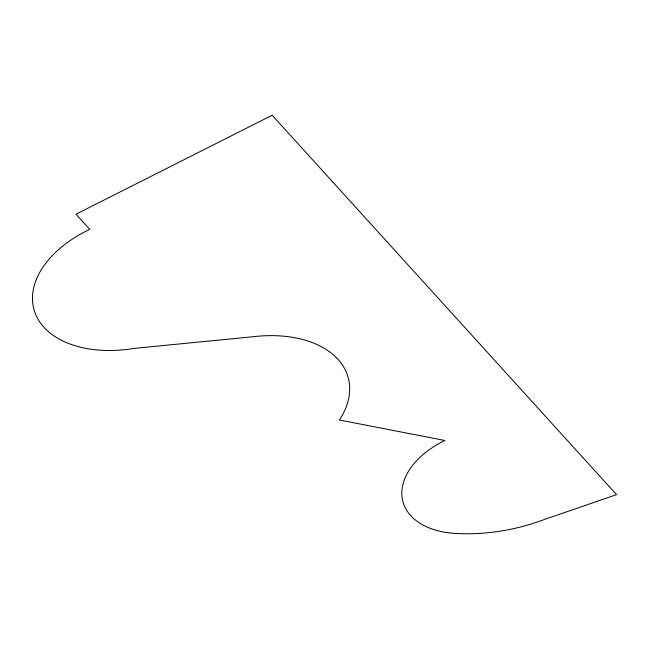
<?xml version="1.0" encoding="UTF-8"?>
<svg xmlns="http://www.w3.org/2000/svg" width="649" height="649" viewBox="0 0 649 649"><rect width="100%" height="100%" fill="white"/><g stroke="black" fill="none" stroke-linecap="round" stroke-linejoin="round"><path stroke-width="0.97" d="M272.158 115.238L75.998 214.202L89.749 229.357A102.647 64.876 -15.3 0 0 35.038 312.859A102.647 64.876 -15.3 0 0 133.978 348.408L253.564 336.677A104.773 66.222 -15.3 0 1 339.419 420.008L444.808 440.476A79.47 50.224 -15.3 0 0 402.112 497.572A79.47 50.224 -15.3 0 0 457.212 533.519A144.119 91.087 -15.3 0 0 544.771 519.346L616.55 494.643L272.158 115.238"/></g></svg>
